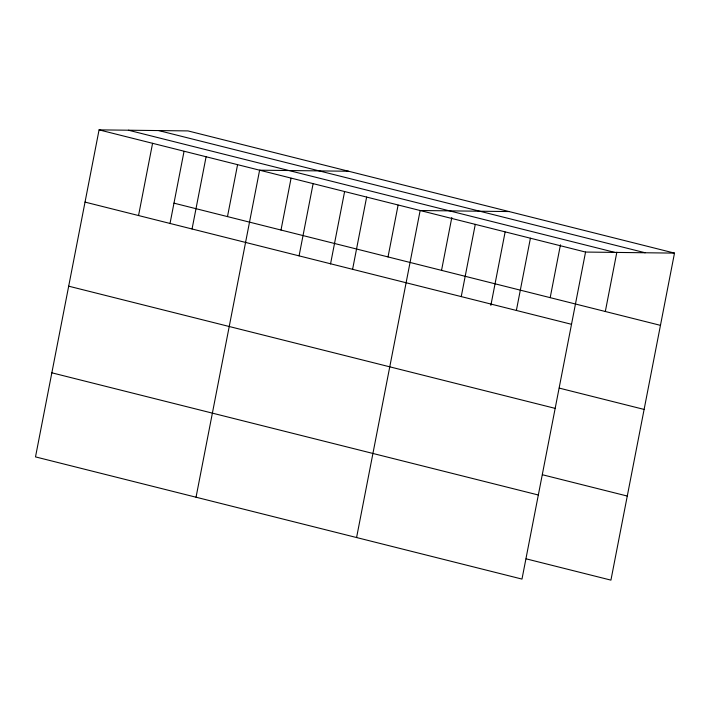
<?xml version="1.0" encoding="UTF-8"?>
<svg xmlns="http://www.w3.org/2000/svg" width="710" height="710" viewBox="0 0 710 710"><rect width="100%" height="100%" fill="white"/><g stroke="black" fill="none" stroke-linecap="round" stroke-linejoin="round"><path stroke-width="1.06" d="M674.5 253.106L188.017 130.915L99.072 129.868L35.5 456.894L521.983 579.085L585.555 252.059L674.5 253.106L610.928 580.132L526.11 558.832M138.539 215.547L152.579 143.305M169.992 223.632L184.032 151.399M192.055 228.984L206.095 156.75M227.484 216.594L237.548 164.844M196.04 497.213L259.611 170.187L348.557 171.243M281 230.04L291.056 178.281M299.079 255.866L313.119 183.633M330.532 263.96L344.572 191.727M352.595 269.312L366.635 197.069M388.024 256.922L398.088 205.163M356.58 537.541L420.151 210.515L509.097 211.562M441.54 270.359L451.808 217.526M461.243 296.602L475.283 224.36M490.858 305.362L505.112 232.046M516.374 310.447L530.414 238.214M550.188 297.65L560.456 244.817M605.319 311.504L616.848 252.201M158.658 130.569L645.15 252.76M128.421 130.214L614.904 252.405M99.072 129.868L585.555 252.059M173.968 203.158L660.46 325.349M85.022 202.101L571.514 324.301M559.294 388.121L644.112 409.43M68.684 286.183L555.167 408.374M542.449 474.75L627.276 496.05M51.848 372.812L538.331 495.003"/></g></svg>
